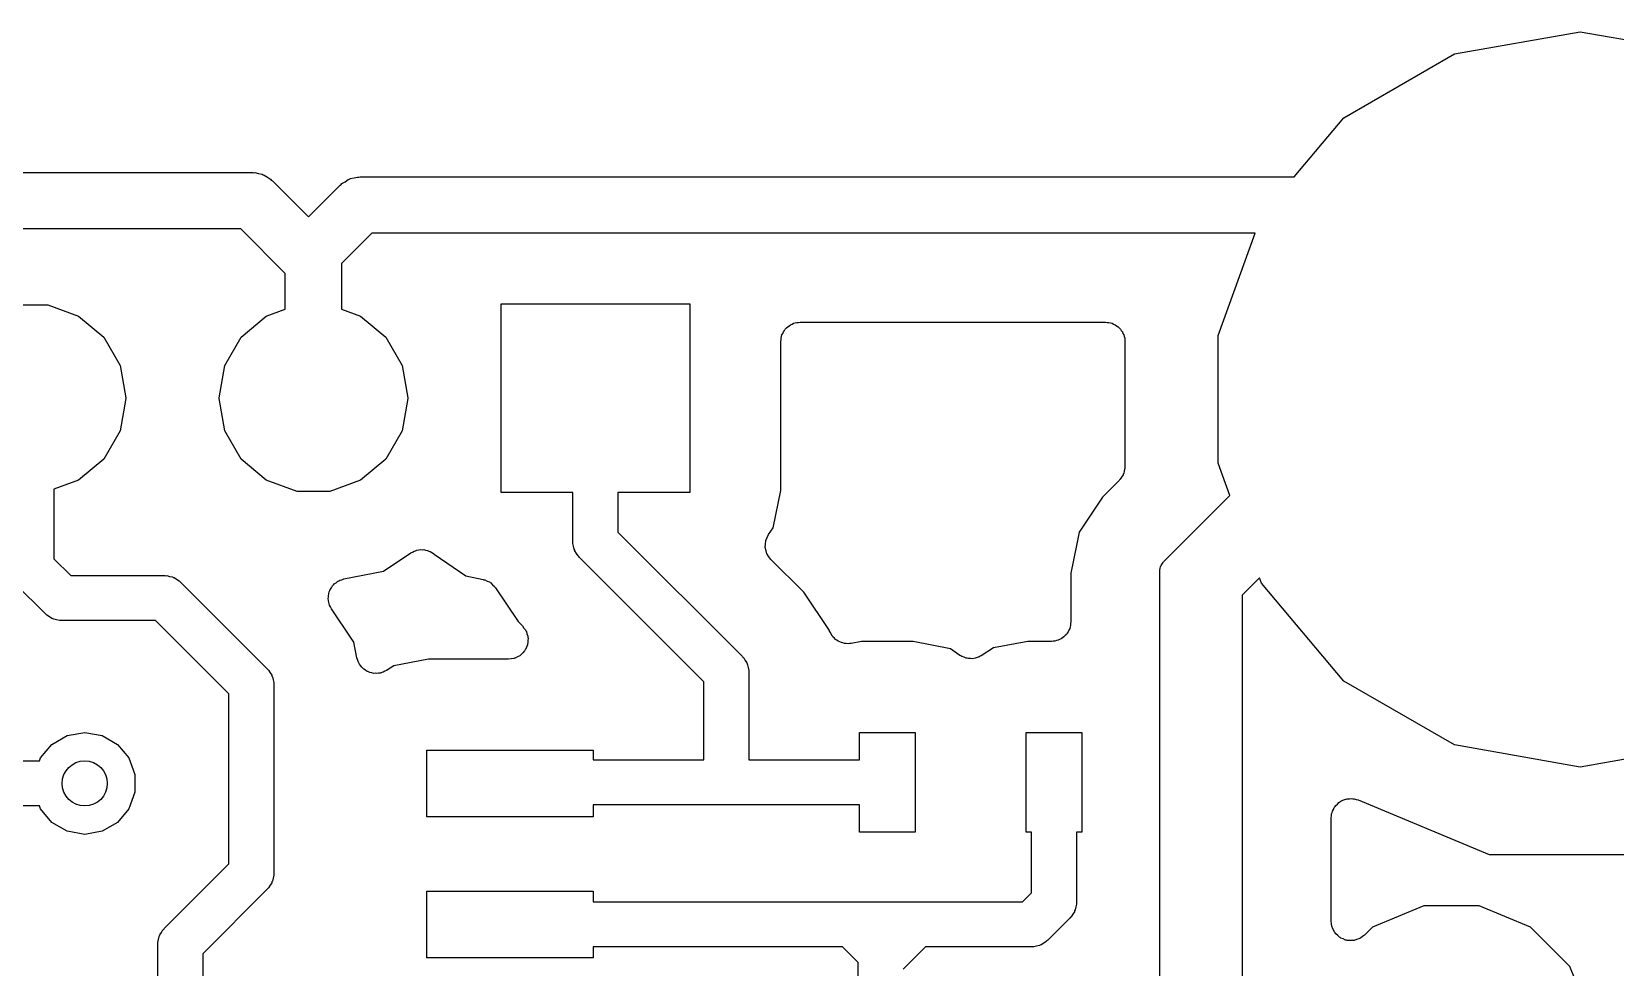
# Model space of a CAD drawing. Extents: x 91.8 to 190.7, y -114.3 to -59.5.
# Drawn here: x 167.14 to 181.41, y -67.9 to -59.47 of the extents above; entities that cross this region are included whole.
import ezdxf

# ---------------------------------------------------------------- set-up
doc = ezdxf.new("R2010")
doc.units = 0
doc.header["$MEASUREMENT"] = 0
doc.layers.add('BLACK', color=7, linetype='CONTINUOUS')

msp = doc.modelspace()

# ---------------------------------------------------------------- linework, layer by layer
at = {"layer": 'Black'}
for p, q in [((179.957, -59.6672), (181.09, -59.4674)), ((181.09, -59.4674), (182.223, -59.6672)), ((178.961, -60.2424), (179.957, -59.6672)), ((178.513, -60.776), (178.961, -60.2424)), ((165.49, -60.736), (169.13, -60.736)), ((169.13, -60.736), (169.141, -60.7379)), ((169.141, -60.7379), (169.152, -60.737)), ((169.152, -60.737), (169.184, -60.7456)), ((169.184, -60.7456), (169.217, -60.7513)), ((169.217, -60.7513), (169.227, -60.7569)), ((169.227, -60.7569), (169.237, -60.7598)), ((169.237, -60.7598), (169.265, -60.7788)), ((169.265, -60.7788), (169.293, -60.7954)), ((169.293, -60.7954), (169.3, -60.804)), ((169.3, -60.804), (169.31, -60.8104)), ((169.31, -60.8104), (169.635, -61.1358)), ((169.635, -61.1358), (169.92, -60.8504)), ((169.92, -60.8504), (169.93, -60.844)), ((169.93, -60.844), (169.937, -60.8354)), ((169.937, -60.8354), (169.965, -60.8188)), ((169.965, -60.8188), (169.993, -60.7998)), ((169.993, -60.7998), (170.003, -60.7969)), ((170.003, -60.7969), (170.013, -60.7913)), ((170.013, -60.7913), (170.046, -60.7856)), ((170.046, -60.7856), (170.078, -60.777)), ((170.078, -60.777), (170.089, -60.7779)), ((170.089, -60.7779), (170.1, -60.776)), ((170.1, -60.776), (178.513, -60.776)), ((169.025, -61.244), (165.595, -61.244)), ((169.426, -61.6452), (169.025, -61.244)), ((170.205, -61.284), (169.934, -61.5552)), ((178.163, -61.284), (170.205, -61.284)), ((177.828, -62.2048), (178.163, -61.284)), ((169.934, -61.5552), (169.934, -61.64)), ((169.426, -61.9684), (169.426, -61.6452)), ((169.934, -61.64), (169.934, -61.9684)), ((166.992, -61.9297), (167.288, -61.9297)), ((167.288, -61.9297), (167.565, -62.0306)), ((167.565, -62.0306), (167.791, -62.2204)), ((169.029, -62.2204), (169.255, -62.0306)), ((169.255, -62.0306), (169.426, -61.9684)), ((169.934, -61.9684), (170.105, -62.0306)), ((170.105, -62.0306), (170.331, -62.2204)), ((171.37, -63.62), (171.37, -61.92)), ((171.37, -61.92), (173.07, -61.92)), ((173.07, -61.92), (173.07, -63.62)), ((173.9, -62.1995), (173.907, -62.1862)), ((173.907, -62.1862), (173.913, -62.1717)), ((173.913, -62.1717), (173.922, -62.16)), ((173.922, -62.16), (173.93, -62.1467)), ((173.93, -62.1467), (173.942, -62.1368)), ((173.942, -62.1368), (173.952, -62.1251)), ((173.952, -62.1251), (173.965, -62.1174)), ((173.965, -62.1174), (173.977, -62.1075)), ((173.977, -62.1075), (173.991, -62.1023)), ((173.991, -62.1023), (174.005, -62.0946)), ((174.005, -62.0946), (174.02, -62.0919)), ((174.02, -62.0919), (174.034, -62.0867)), ((174.034, -62.0867), (174.049, -62.0867)), ((174.049, -62.0867), (174.065, -62.084)), ((174.065, -62.084), (176.815, -62.084)), ((176.815, -62.084), (176.83, -62.0867)), ((176.83, -62.0867), (176.846, -62.0867)), ((176.846, -62.0867), (176.86, -62.0919)), ((176.86, -62.0919), (176.875, -62.0946)), ((176.875, -62.0946), (176.888, -62.1023)), ((176.888, -62.1023), (176.903, -62.1076)), ((176.903, -62.1076), (176.915, -62.1174)), ((176.915, -62.1174), (176.928, -62.1251)), ((176.928, -62.1251), (176.938, -62.1369)), ((176.938, -62.1369), (176.949, -62.1468)), ((176.949, -62.1468), (176.957, -62.16)), ((176.957, -62.16), (176.967, -62.1717)), ((176.967, -62.1717), (176.972, -62.1862)), ((176.972, -62.1862), (176.98, -62.1996)), ((167.791, -62.2204), (167.939, -62.476)), ((168.881, -62.476), (169.029, -62.2204)), ((170.331, -62.2204), (170.479, -62.476)), ((173.889, -62.2595), (173.892, -62.2444)), ((173.889, -63.6024), (173.889, -62.2595)), ((173.892, -62.229), (173.897, -62.2146)), ((173.892, -62.2444), (173.892, -62.229)), ((173.897, -62.2146), (173.9, -62.1995)), ((176.98, -62.1996), (176.983, -62.2147)), ((176.983, -62.2147), (176.988, -62.229)), ((176.988, -62.229), (176.988, -62.2445)), ((176.988, -62.2445), (176.99, -62.2597)), ((176.99, -62.2597), (176.989, -63.387)), ((177.828, -63.3552), (177.828, -62.2048)), ((167.939, -62.476), (167.99, -62.7668)), ((168.83, -62.7668), (168.881, -62.476)), ((170.479, -62.476), (170.53, -62.7668)), ((167.99, -62.7732), (167.939, -63.064)), ((167.99, -62.7668), (167.99, -62.7732)), ((168.83, -62.7732), (168.83, -62.7668)), ((168.881, -63.064), (168.83, -62.7732)), ((170.53, -62.7732), (170.479, -63.064)), ((170.53, -62.7668), (170.53, -62.7732)), ((167.939, -63.064), (167.791, -63.3196)), ((169.029, -63.3196), (168.881, -63.064)), ((170.479, -63.064), (170.331, -63.3196)), ((167.791, -63.3196), (167.565, -63.5094)), ((169.255, -63.5094), (169.029, -63.3196)), ((170.331, -63.3196), (170.105, -63.5094)), ((176.973, -63.461), (176.96, -63.4799)), ((176.975, -63.4536), (176.973, -63.461)), ((176.979, -63.447), (176.975, -63.4536)), ((176.983, -63.4244), (176.979, -63.447)), ((176.989, -63.4022), (176.983, -63.4244)), ((176.989, -63.387), (176.988, -63.3945)), ((176.988, -63.3945), (176.989, -63.4022)), ((177.934, -63.6466), (177.828, -63.3552)), ((167.565, -63.5094), (167.343, -63.5901)), ((167.343, -63.5901), (167.343, -64.2158)), ((169.532, -63.6103), (169.255, -63.5094)), ((169.828, -63.6103), (169.532, -63.6103)), ((170.105, -63.5094), (169.828, -63.6103)), ((172.017, -63.62), (171.37, -63.62)), ((172.017, -64.06), (172.017, -63.62)), ((173.07, -63.62), (172.423, -63.62)), ((172.423, -63.62), (172.423, -63.9758)), ((173.821, -63.9373), (173.889, -63.6024)), ((176.938, -63.511), (176.787, -63.6623)), ((176.942, -63.5047), (176.938, -63.511)), ((176.948, -63.4998), (176.942, -63.5047)), ((176.96, -63.4799), (176.948, -63.4998)), ((176.787, -63.6623), (176.577, -63.9766)), ((177.34, -64.2402), (177.934, -63.6466)), ((172.423, -63.9758), (173.544, -65.0963)), ((173.755, -64.052), (173.767, -64.0253)), ((173.767, -64.0253), (173.78, -63.9985)), ((173.78, -63.9985), (173.821, -63.9373)), ((176.577, -63.9766), (176.553, -64.0955)), ((170.31, -64.327), (170.556, -64.1625)), ((170.556, -64.1625), (170.572, -64.1557)), ((170.572, -64.1557), (170.586, -64.1466)), ((170.586, -64.1466), (170.599, -64.1435)), ((170.599, -64.1435), (170.612, -64.138)), ((170.612, -64.138), (170.629, -64.1369)), ((170.629, -64.1369), (170.645, -64.1331)), ((170.645, -64.1331), (170.659, -64.1349)), ((170.659, -64.1349), (170.673, -64.134)), ((170.673, -64.134), (170.689, -64.1387)), ((170.689, -64.1387), (170.706, -64.1408)), ((170.706, -64.1408), (170.718, -64.1471)), ((170.718, -64.1471), (170.731, -64.151)), ((170.731, -64.151), (170.745, -64.161)), ((170.745, -64.161), (170.76, -64.1687)), ((170.76, -64.1687), (170.766, -64.1757)), ((170.766, -64.1757), (171.053, -64.3713)), ((172.018, -64.0688), (172.017, -64.06)), ((172.018, -64.0777), (172.018, -64.0688)), ((172.024, -64.1033), (172.018, -64.0777)), ((172.029, -64.1295), (172.024, -64.1033)), ((172.034, -64.1372), (172.029, -64.1295)), ((172.036, -64.1459), (172.034, -64.1372)), ((172.051, -64.1676), (172.036, -64.1459)), ((172.064, -64.1906), (172.051, -64.1676)), ((172.071, -64.1964), (172.064, -64.1906)), ((173.75, -64.1128), (173.752, -64.0834)), ((173.75, -64.1137), (173.75, -64.1128)), ((173.75, -64.1148), (173.75, -64.1137)), ((173.758, -64.1432), (173.75, -64.1148)), ((173.752, -64.0834), (173.754, -64.054)), ((173.754, -64.054), (173.755, -64.0531)), ((173.755, -64.0531), (173.755, -64.052)), ((173.765, -64.1716), (173.758, -64.1432)), ((173.766, -64.1725), (173.765, -64.1716)), ((173.766, -64.1735), (173.766, -64.1725)), ((173.783, -64.1974), (173.766, -64.1735)), ((176.553, -64.0955), (176.503, -64.3473)), ((176.553, -64.0955), (176.553, -64.0955)), ((167.343, -64.2158), (167.494, -64.3668)), ((169.955, -64.3977), (170.31, -64.327)), ((172.076, -64.2037), (172.071, -64.1964)), ((173.197, -65.3242), (172.076, -64.2037)), ((173.8, -64.2216), (173.783, -64.1974)), ((174.097, -64.5184), (173.8, -64.2216)), ((177.303, -64.3189), (177.308, -64.3029)), ((177.304, -64.3245), (177.303, -64.3189)), ((177.303, -64.33), (177.304, -64.3245)), ((177.303, -68.0574), (177.303, -64.33)), ((177.308, -64.3029), (177.311, -64.2866)), ((177.311, -64.2866), (177.313, -64.2817)), ((177.313, -64.2817), (177.315, -64.2763)), ((177.315, -64.2763), (177.324, -64.2627)), ((177.324, -64.2627), (177.333, -64.2484)), ((177.333, -64.2484), (177.337, -64.2448)), ((177.337, -64.2448), (177.34, -64.2402)), ((167.266, -64.7137), (166.996, -64.4437)), ((167.494, -64.3668), (168.34, -64.3668)), ((168.34, -64.3668), (168.349, -64.3684)), ((168.349, -64.3684), (168.358, -64.3676)), ((168.358, -64.3676), (168.383, -64.3744)), ((168.383, -64.3744), (168.409, -64.3791)), ((168.409, -64.3791), (168.417, -64.3835)), ((168.417, -64.3835), (168.426, -64.3858)), ((168.426, -64.3858), (168.448, -64.4011)), ((168.448, -64.4011), (168.471, -64.4143)), ((168.471, -64.4143), (168.476, -64.4212)), ((168.476, -64.4212), (168.484, -64.4263)), ((168.484, -64.4263), (169.264, -65.2063)), ((169.832, -64.4922), (169.843, -64.4767)), ((169.843, -64.4767), (169.852, -64.4599)), ((169.852, -64.4599), (169.861, -64.4523)), ((169.861, -64.4523), (169.868, -64.443)), ((169.868, -64.443), (169.884, -64.4324)), ((169.884, -64.4324), (169.898, -64.4198)), ((169.898, -64.4198), (169.909, -64.4156)), ((169.909, -64.4156), (169.918, -64.4092)), ((169.918, -64.4092), (169.937, -64.4046)), ((169.937, -64.4046), (169.955, -64.3977)), ((171.053, -64.3713), (171.208, -64.4028)), ((171.208, -64.4028), (171.215, -64.4055)), ((171.215, -64.4055), (171.223, -64.4064)), ((171.223, -64.4064), (171.244, -64.4166)), ((171.244, -64.4166), (171.265, -64.4251)), ((171.265, -64.4251), (171.271, -64.43)), ((171.271, -64.43), (171.277, -64.4333)), ((171.277, -64.4333), (171.293, -64.4501)), ((171.293, -64.4501), (171.311, -64.4655)), ((171.311, -64.4655), (171.314, -64.472)), ((171.314, -64.472), (171.32, -64.4773)), ((176.503, -64.3473), (176.503, -64.7854)), ((178.203, -64.3865), (178.047, -64.5426)), ((178.221, -64.4363), (178.203, -64.3865)), ((178.961, -65.3176), (178.221, -64.4363)), ((169.814, -64.5736), (169.815, -64.5622)), ((169.817, -64.5924), (169.814, -64.5736)), ((169.815, -64.5507), (169.82, -64.5323)), ((169.815, -64.5622), (169.815, -64.5507)), ((169.819, -64.6115), (169.817, -64.5924)), ((169.823, -64.6221), (169.819, -64.6115)), ((169.82, -64.5323), (169.823, -64.5134)), ((169.823, -64.5134), (169.828, -64.5033)), ((169.828, -64.5033), (169.832, -64.4922)), ((171.32, -64.4773), (171.523, -64.7816)), ((174.327, -64.8626), (174.097, -64.5184)), ((178.047, -64.5426), (178.047, -68.21)), ((167.274, -64.7188), (167.266, -64.7137)), ((167.279, -64.7257), (167.274, -64.7188)), ((167.302, -64.7389), (167.279, -64.7257)), ((167.324, -64.7542), (167.302, -64.7389)), ((167.333, -64.7565), (167.324, -64.7542)), ((167.341, -64.7609), (167.333, -64.7565)), ((167.367, -64.7656), (167.341, -64.7609)), ((169.825, -64.6334), (169.823, -64.6221)), ((169.835, -64.6498), (169.825, -64.6334)), ((169.843, -64.6673), (169.835, -64.6498)), ((170.026, -64.941), (169.843, -64.6673)), ((167.392, -64.7724), (167.367, -64.7656)), ((167.401, -64.7716), (167.392, -64.7724)), ((167.41, -64.7732), (167.401, -64.7716)), ((168.256, -64.7732), (167.41, -64.7732)), ((168.917, -65.4342), (168.256, -64.7732)), ((171.523, -64.7816), (171.563, -64.8213)), ((171.563, -64.8213), (171.576, -64.8401)), ((171.576, -64.8401), (171.59, -64.8576)), ((171.59, -64.8576), (171.593, -64.8649)), ((171.593, -64.8649), (171.598, -64.8712)), ((171.598, -64.8712), (171.603, -64.8934)), ((171.603, -64.8934), (171.611, -64.9149)), ((174.328, -64.8676), (174.327, -64.8626)), ((174.336, -64.8815), (174.328, -64.8676)), ((174.342, -64.8967), (174.336, -64.8815)), ((174.352, -64.9076), (174.342, -64.8967)), ((176.462, -64.8982), (176.45, -64.9081)), ((176.47, -64.8849), (176.462, -64.8982)), ((176.479, -64.8731), (176.47, -64.8849)), ((176.485, -64.8587), (176.479, -64.8731)), ((176.492, -64.8454), (176.485, -64.8587)), ((176.495, -64.8303), (176.492, -64.8454)), ((176.5, -64.8159), (176.495, -64.8303)), ((176.503, -64.7854), (176.5, -64.8005)), ((176.5, -64.8005), (176.5, -64.8159)), ((170.044, -64.9674), (170.026, -64.941)), ((170.026, -64.941), (170.026, -64.941)), ((170.072, -65.1085), (170.044, -64.9674)), ((171.582, -65.0461), (171.566, -65.0623)), ((171.585, -65.0391), (171.582, -65.0461)), ((171.59, -65.0331), (171.585, -65.0391)), ((171.598, -65.0116), (171.59, -65.0331)), ((171.608, -64.9908), (171.598, -65.0116)), ((171.609, -64.9831), (171.608, -64.9908)), ((171.611, -64.9759), (171.609, -64.9831)), ((171.611, -64.9149), (171.611, -64.9226)), ((171.611, -64.9226), (171.613, -64.9301)), ((171.613, -64.9301), (171.611, -64.9529)), ((171.611, -64.9529), (171.611, -64.9759)), ((174.359, -64.92), (174.352, -64.9076)), ((174.372, -64.9303), (174.359, -64.92)), ((174.382, -64.9425), (174.372, -64.9303)), ((174.395, -64.9495), (174.382, -64.9425)), ((174.406, -64.9586), (174.395, -64.9495)), ((174.422, -64.964), (174.406, -64.9586)), ((174.436, -64.9718), (174.422, -64.964)), ((174.45, -64.974), (174.436, -64.9718)), ((174.464, -64.9788), (174.45, -64.974)), ((174.48, -64.9786), (174.464, -64.9788)), ((174.496, -64.9811), (174.48, -64.9786)), ((174.51, -64.9783), (174.496, -64.9811)), ((174.525, -64.9781), (174.51, -64.9783)), ((174.616, -64.9609), (174.525, -64.9781)), ((175.082, -64.9609), (174.616, -64.9609)), ((175.417, -65.0287), (175.082, -64.9609)), ((175.502, -65.0867), (175.417, -65.0287)), ((175.805, -65.0195), (175.696, -65.0894)), ((176.116, -64.9609), (175.805, -65.0195)), ((176.327, -64.9609), (176.116, -64.9609)), ((176.343, -64.9582), (176.327, -64.9609)), ((176.358, -64.9582), (176.343, -64.9582)), ((176.372, -64.953), (176.358, -64.9582)), ((176.388, -64.9503), (176.372, -64.953)), ((176.401, -64.9426), (176.388, -64.9503)), ((176.415, -64.9374), (176.401, -64.9426)), ((176.427, -64.9275), (176.415, -64.9374)), ((176.44, -64.9198), (176.427, -64.9275)), ((176.45, -64.9081), (176.44, -64.9198)), ((170.078, -65.125), (170.072, -65.1085)), ((170.082, -65.1422), (170.078, -65.125)), ((170.089, -65.1532), (170.082, -65.1422)), ((170.094, -65.1654), (170.089, -65.1532)), ((170.105, -65.1786), (170.094, -65.1654)), ((170.115, -65.1935), (170.105, -65.1786)), ((170.405, -65.1795), (170.339, -65.2219)), ((170.716, -65.1209), (170.405, -65.1795)), ((171.438, -65.1209), (170.716, -65.1209)), ((171.461, -65.1169), (171.438, -65.1209)), ((171.484, -65.1149), (171.461, -65.1169)), ((171.491, -65.1116), (171.484, -65.1149)), ((171.498, -65.1103), (171.491, -65.1116)), ((171.518, -65.0988), (171.498, -65.1103)), ((171.539, -65.0892), (171.518, -65.0988)), ((171.545, -65.0837), (171.539, -65.0892)), ((171.551, -65.0798), (171.545, -65.0837)), ((171.566, -65.0623), (171.551, -65.0798)), ((173.544, -65.0963), (173.549, -65.1036)), ((173.549, -65.1036), (173.556, -65.1094)), ((173.556, -65.1094), (173.569, -65.1324)), ((173.569, -65.1324), (173.584, -65.1541)), ((173.584, -65.1541), (173.586, -65.1628)), ((173.586, -65.1628), (173.591, -65.1705)), ((173.591, -65.1705), (173.596, -65.1967)), ((175.512, -65.0912), (175.502, -65.0867)), ((175.521, -65.0978), (175.512, -65.0912)), ((175.54, -65.1037), (175.521, -65.0978)), ((175.558, -65.1118), (175.54, -65.1037)), ((175.569, -65.1126), (175.558, -65.1118)), ((175.579, -65.1159), (175.569, -65.1126)), ((175.599, -65.1149), (175.579, -65.1159)), ((175.618, -65.1164), (175.599, -65.1149)), ((175.629, -65.1135), (175.618, -65.1164)), ((175.64, -65.1129), (175.629, -65.1135)), ((175.658, -65.1053), (175.64, -65.1129)), ((175.677, -65.1), (175.658, -65.1053)), ((175.686, -65.0936), (175.677, -65.1)), ((175.696, -65.0894), (175.686, -65.0936)), ((169.264, -65.2063), (169.269, -65.2136)), ((169.269, -65.2136), (169.276, -65.2194)), ((169.276, -65.2194), (169.289, -65.2424)), ((169.289, -65.2424), (169.304, -65.2641)), ((169.304, -65.2641), (169.306, -65.2728)), ((169.306, -65.2728), (169.311, -65.2805)), ((169.311, -65.2805), (169.316, -65.3066)), ((169.316, -65.3066), (169.322, -65.3323)), ((169.322, -65.3323), (169.322, -65.3412)), ((170.125, -65.2014), (170.115, -65.1935)), ((170.134, -65.2112), (170.125, -65.2014)), ((170.149, -65.2197), (170.134, -65.2112)), ((170.164, -65.2303), (170.149, -65.2197)), ((170.176, -65.2342), (170.164, -65.2303)), ((170.187, -65.2405), (170.176, -65.2342)), ((170.205, -65.2432), (170.187, -65.2405)), ((170.222, -65.2484), (170.205, -65.2432)), ((170.235, -65.2478), (170.222, -65.2484)), ((170.248, -65.2498), (170.235, -65.2478)), ((170.265, -65.2463), (170.248, -65.2498)), ((170.283, -65.2455), (170.265, -65.2463)), ((170.295, -65.2404), (170.283, -65.2455)), ((170.307, -65.2379), (170.295, -65.2404)), ((170.323, -65.2287), (170.307, -65.2379)), ((170.339, -65.2219), (170.323, -65.2287)), ((173.197, -66.0268), (173.197, -65.3242)), ((173.596, -65.1967), (173.602, -65.2223)), ((173.602, -65.2223), (173.602, -65.2312)), ((173.602, -65.2312), (173.603, -65.24)), ((173.603, -65.24), (173.603, -66.0268)), ((179.957, -65.8928), (178.961, -65.3176)), ((168.917, -66.9658), (168.917, -65.4342)), ((169.322, -65.3412), (169.323, -65.35)), ((169.323, -65.35), (169.323, -67.05)), ((167.223, -66.0105), (167.325, -65.8884)), ((167.325, -65.8884), (167.463, -65.8087)), ((167.463, -65.8087), (167.62, -65.7811)), ((167.62, -65.7811), (167.777, -65.8087)), ((167.777, -65.8087), (167.915, -65.8884)), ((167.915, -65.8884), (168.017, -66.0105)), ((174.6, -66.0268), (174.6, -65.78)), ((174.6, -65.78), (175.1, -65.78)), ((175.1, -65.78), (175.1, -66.68)), ((176.1, -66.68), (176.1, -65.78)), ((176.1, -65.78), (176.6, -65.78)), ((176.6, -65.78), (176.6, -66.68)), ((181.09, -66.0926), (179.957, -65.8928)), ((182.223, -65.8928), (181.09, -66.0926)), ((166.8, -66.0368), (167.213, -66.0368)), ((167.213, -66.0368), (167.223, -66.0105)), ((168.017, -66.0105), (168.072, -66.1603)), ((170.7, -66.54), (170.7, -65.94)), ((170.7, -65.94), (172.2, -65.94)), ((172.2, -65.94), (172.2, -66.0268)), ((172.2, -66.0268), (173.197, -66.0268)), ((173.603, -66.0268), (174.6, -66.0268)), ((168.072, -66.1603), (168.072, -66.3197)), ((168.072, -66.3197), (168.017, -66.4695)), ((167.213, -66.4432), (166.8, -66.4432)), ((167.223, -66.4695), (167.213, -66.4432)), ((167.325, -66.5916), (167.223, -66.4695)), ((168.017, -66.4695), (167.915, -66.5916)), ((173.4, -66.4332), (172.2, -66.4332)), ((172.2, -66.4332), (172.2, -66.54)), ((174.6, -66.4332), (173.4, -66.4332)), ((174.6, -66.68), (174.6, -66.4332)), ((178.867, -66.4743), (178.875, -66.4565)), ((178.875, -66.4565), (178.882, -66.4481)), ((178.882, -66.4481), (178.888, -66.4381)), ((178.888, -66.4381), (178.903, -66.4258)), ((178.903, -66.4258), (178.916, -66.4116)), ((178.916, -66.4116), (178.926, -66.4063)), ((178.926, -66.4063), (178.935, -66.399)), ((178.935, -66.399), (178.953, -66.3924)), ((178.953, -66.3924), (178.97, -66.3835)), ((178.97, -66.3835), (178.981, -66.382)), ((178.981, -66.382), (178.992, -66.3781)), ((178.992, -66.3781), (179.011, -66.3781)), ((179.011, -66.3781), (179.03, -66.3756)), ((179.03, -66.3756), (179.042, -66.3781)), ((179.042, -66.3781), (179.053, -66.3781)), ((179.053, -66.3781), (179.071, -66.3847)), ((179.071, -66.3847), (179.09, -66.3889)), ((179.09, -66.3889), (180.271, -66.8793)), ((167.463, -66.6713), (167.325, -66.5916)), ((167.915, -66.5916), (167.777, -66.6713)), ((172.2, -66.54), (170.7, -66.54)), ((178.847, -66.5509), (178.85, -66.532)), ((178.847, -67.4815), (178.847, -66.5509)), ((178.85, -66.532), (178.851, -66.5128)), ((178.851, -66.5128), (178.856, -66.5022)), ((178.856, -66.5022), (178.858, -66.4909)), ((178.858, -66.4909), (178.867, -66.4743)), ((167.62, -66.6989), (167.463, -66.6713)), ((167.777, -66.6713), (167.62, -66.6989)), ((175.1, -66.68), (174.6, -66.68)), ((176.147, -66.68), (176.1, -66.68)), ((176.147, -67.2258), (176.147, -66.68)), ((176.6, -66.68), (176.553, -66.68)), ((176.553, -66.68), (176.553, -67.31)), ((180.271, -66.8793), (181.902, -66.8807)), ((168.336, -67.5463), (168.917, -66.9658)), ((169.269, -67.1864), (169.264, -67.1937)), ((169.276, -67.1806), (169.269, -67.1864)), ((169.289, -67.1576), (169.276, -67.1806)), ((169.304, -67.1359), (169.289, -67.1576)), ((169.306, -67.1272), (169.304, -67.1359)), ((169.311, -67.1195), (169.306, -67.1272)), ((169.316, -67.0934), (169.311, -67.1195)), ((169.322, -67.0677), (169.316, -67.0934)), ((169.323, -67.05), (169.322, -67.0588)), ((169.322, -67.0588), (169.322, -67.0677)), ((169.264, -67.1937), (168.683, -67.7742)), ((170.7, -67.81), (170.7, -67.21)), ((170.7, -67.21), (172.2, -67.21)), ((172.2, -67.21), (172.2, -67.3068)), ((172.2, -67.3068), (174.53, -67.3068)), ((174.53, -67.3068), (175.11, -67.3068)), ((175.11, -67.3068), (176.066, -67.3068)), ((176.066, -67.3068), (176.147, -67.2258)), ((176.552, -67.3277), (176.546, -67.3533)), ((176.553, -67.31), (176.552, -67.3188)), ((176.552, -67.3188), (176.552, -67.3277)), ((176.494, -67.4537), (176.294, -67.6537)), ((176.499, -67.4464), (176.494, -67.4537)), ((176.506, -67.4406), (176.499, -67.4464)), ((176.519, -67.4176), (176.506, -67.4406)), ((176.534, -67.3959), (176.519, -67.4176)), ((176.536, -67.3872), (176.534, -67.3959)), ((176.541, -67.3795), (176.536, -67.3872)), ((176.546, -67.3533), (176.541, -67.3795)), ((179.681, -67.3426), (179.219, -67.5336)), ((180.181, -67.343), (179.681, -67.3426)), ((180.643, -67.5348), (180.181, -67.343)), ((168.289, -67.6205), (168.294, -67.6128)), ((168.294, -67.6128), (168.296, -67.6041)), ((168.296, -67.6041), (168.311, -67.5824)), ((168.311, -67.5824), (168.324, -67.5594)), ((168.324, -67.5594), (168.331, -67.5536)), ((168.331, -67.5536), (168.336, -67.5463)), ((178.851, -67.504), (178.847, -67.4815)), ((178.853, -67.5268), (178.851, -67.504)), ((178.856, -67.5339), (178.853, -67.5268)), ((178.858, -67.5416), (178.856, -67.5339)), ((178.869, -67.5614), (178.858, -67.5416)), ((178.879, -67.5821), (178.869, -67.5614)), ((178.884, -67.5876), (178.879, -67.5821)), ((178.888, -67.5943), (178.884, -67.5876)), ((178.906, -67.609), (178.888, -67.5943)), ((178.922, -67.6252), (178.906, -67.609)), ((179.146, -67.6057), (179.128, -67.6188)), ((179.219, -67.5336), (179.146, -67.6057)), ((180.996, -67.8888), (180.643, -67.5348)), ((168.277, -67.69), (168.278, -67.6812)), ((168.277, -72.3858), (168.277, -67.69)), ((168.278, -67.6723), (168.284, -67.6467)), ((168.278, -67.6812), (168.278, -67.6723)), ((168.284, -67.6467), (168.289, -67.6205)), ((174.446, -67.7132), (172.2, -67.7132)), ((172.2, -67.7132), (172.2, -67.81)), ((174.587, -67.8542), (174.446, -67.7132)), ((175.194, -67.7132), (174.993, -67.9142)), ((176.15, -67.7132), (175.194, -67.7132)), ((176.159, -67.7116), (176.15, -67.7132)), ((176.168, -67.7124), (176.159, -67.7116)), ((176.193, -67.7056), (176.168, -67.7124)), ((176.219, -67.7009), (176.193, -67.7056)), ((176.227, -67.6965), (176.219, -67.7009)), ((176.236, -67.6942), (176.227, -67.6965)), ((176.258, -67.6789), (176.236, -67.6942)), ((176.281, -67.6657), (176.258, -67.6789)), ((176.286, -67.6588), (176.281, -67.6657)), ((176.294, -67.6537), (176.286, -67.6588)), ((178.929, -67.6285), (178.922, -67.6252)), ((178.935, -67.6335), (178.929, -67.6285)), ((178.956, -67.6413), (178.935, -67.6335)), ((178.977, -67.651), (178.956, -67.6413)), ((178.985, -67.6517), (178.977, -67.651)), ((178.992, -67.6544), (178.985, -67.6517)), ((179.015, -67.6544), (178.992, -67.6544)), ((179.038, -67.6564), (179.015, -67.6544)), ((179.045, -67.6544), (179.038, -67.6564)), ((179.053, -67.6544), (179.045, -67.6544)), ((179.074, -67.6466), (179.053, -67.6544)), ((179.097, -67.6407), (179.074, -67.6466)), ((179.103, -67.6362), (179.097, -67.6407)), ((179.11, -67.6335), (179.103, -67.6362)), ((179.128, -67.6188), (179.11, -67.6335)), ((168.683, -67.7742), (168.683, -72.47)), ((172.2, -67.81), (170.7, -67.81)), ((174.587, -68.48), (174.587, -67.8542)), ((181.187, -68.351), (180.996, -67.8888))]:
    msp.add_line(p, q, dxfattribs=at)
msp.add_circle((167.62, -66.24), 0.2032, dxfattribs=at)

doc.saveas('drawing.dxf')
